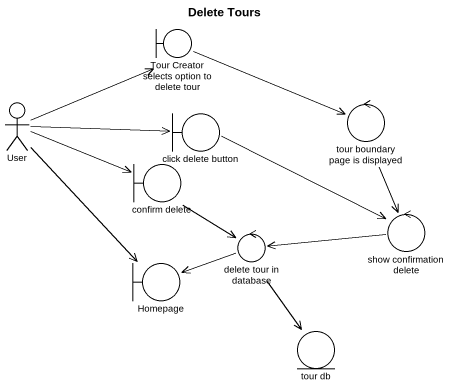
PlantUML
@startuml
title Delete Tours
boundary "Tour Creator selects option to delete tour" as Tour_Creator_selects_option
actor User
boundary "click delete button" as click_delete_button
control "tour boundary page is displayed" as tour_boundary_page_is
boundary "confirm delete" as confirm_delete
control "show confirmation delete" as show_confirmation_delete
boundary Homepage
control "delete tour in database" as delete_tour_in_database
entity "tour db" as tour_db
Tour_Creator_selects_option -right-> tour_boundary_page_is
User -right-> Tour_Creator_selects_option
User -right-> click_delete_button
User -right-> confirm_delete
User --> Homepage
click_delete_button -right-> show_confirmation_delete
tour_boundary_page_is --> show_confirmation_delete
confirm_delete --> delete_tour_in_database
show_confirmation_delete -left-> delete_tour_in_database
delete_tour_in_database -left-> Homepage
delete_tour_in_database --> tour_db
@enduml
